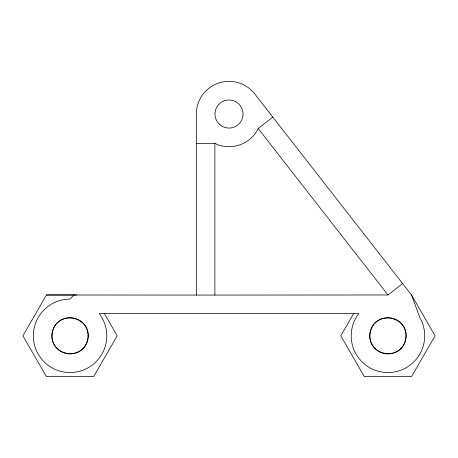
<?xml version="1.0" encoding="UTF-8"?>
<svg xmlns="http://www.w3.org/2000/svg" width="458" height="458" viewBox="0 0 458 458"><rect width="100%" height="100%" fill="white"/><g stroke="black" fill="none" stroke-linecap="round" stroke-linejoin="round"><path stroke-width="0.69" d="M272.796 117.088L258.163 128.498L257.299 130.364A32.673 32.673 0 0 1 217.825 144.728L214.882 143.354L196.327 143.354M76.755 294.975L46.476 294.975L22.9 335.811L46.476 376.648L93.632 376.648L117.208 335.811L104.401 313.633M353.599 313.633L340.792 335.811L364.368 376.648L411.524 376.648L435.1 335.811L411.524 294.975L254.03 93.026A32.673 32.673 0 0 0 196.327 114.025L196.327 295.078L387.989 294.975L402.622 283.565M74.133 294.992L70.051 299.074A36.737 36.737 0 0 0 33.56 340.076A36.737 36.737 0 0 0 78.524 371.558A36.737 36.737 0 0 0 104.579 323.245L101.871 317.44L99.203 313.633L358.797 313.633L356.129 317.44A36.737 36.737 0 0 0 387.949 372.549A36.737 36.737 0 0 0 419.763 317.44L411.524 294.975M46.476 294.975L196.327 295.078M258.163 128.498L387.989 294.975M214.882 143.354L214.882 295.078M52.218 332.668C48.222 356.038 83.648 362.284 87.89 338.954C91.881 315.585 56.46 309.339 52.218 332.668M370.11 332.668C366.119 356.038 401.54 362.284 405.782 338.954C409.778 315.585 374.352 309.339 370.11 332.668M219.972 124.788A14.049 14.049 0 0 0 242.832 116.464A14.049 14.049 0 0 0 224.197 100.829A14.049 14.049 0 0 0 219.972 124.788M378.892 351.498A18.114 18.114 0 0 0 406.057 335.811A18.114 18.114 0 0 0 378.892 320.125A18.114 18.114 0 0 0 378.892 351.498M61 351.498A18.114 18.114 0 0 0 88.165 335.811A18.114 18.114 0 0 0 61 320.125A18.114 18.114 0 0 0 61 351.498"/></g></svg>
